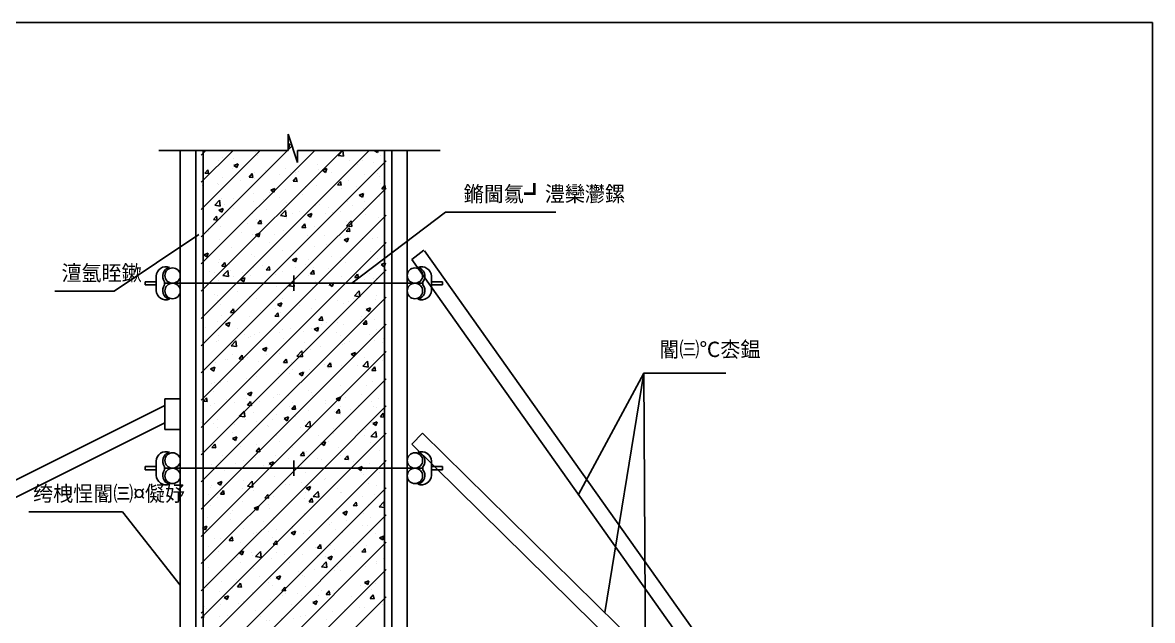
# Model space of a CAD drawing. Header units: metres. Extents: x 0 to 440, y 0 to 311.
# Drawn here: x 147 to 440.1, y 156.1 to 311.2 of the extents above; entities that cross this region are included whole.
import ezdxf

# ---------------------------------------------------------------- set-up
doc = ezdxf.new("R2010")
doc.units = ezdxf.units.M
doc.layers.add(' ', color=7, linetype='Continuous')

msp = doc.modelspace()

# ---------------------------------------------------------------- linework, layer by layer
at = {"layer": ' '}
for p, q in [((215.9, 282.05), (215.97, 282.04)), ((215.97, 282.04), (215.95, 282.12)), ((215.9, 279.57), (216.36, 279.75)), ((215.9, 278.2), (216.91, 279.21)), ((215.9, 278.87), (216.04, 278.78)), ((216.04, 278.78), (216.36, 279.75)), ((216.58, 278.92), (216.58, 278.92)), ((193.34, 276.84), (194.52, 278.03)), ((193.34, 269.77), (201.59, 278.03)), ((193.34, 262.7), (208.66, 278.03)), ((193.34, 255.63), (215.73, 278.03)), ((193.34, 248.56), (222.81, 278.03)), ((195.4, 243.56), (229.88, 278.03)), ((198.98, 276.33), (198.98, 276.33)), ((201.78, 275.87), (201.78, 275.87)), ((202.47, 243.56), (236.95, 278.03)), ((207.29, 277.53), (207.29, 277.53)), ((207.84, 276.67), (207.84, 276.67)), ((228.87, 276.74), (230.1, 278.03)), ((228.87, 276.74), (230.29, 276.52)), ((230.29, 276.52), (230.11, 278.03)), ((238.24, 278.03), (239.03, 277.5)), ((239.03, 277.5), (239.21, 278.03)), ((239.92, 276.68), (239.92, 276.68)), ((194.28, 272.1), (195.05, 273.02)), ((195.24, 272.02), (195.05, 273.02)), ((197.77, 275.35), (197.77, 275.35)), ((201.49, 273.29), (201.49, 273.29)), ((201.8, 274.16), (202.92, 274.59)), ((201.8, 274.16), (202.59, 273.62)), ((202.59, 273.62), (202.92, 274.59)), ((209.55, 243.56), (241.34, 275.35)), ((210.03, 272.93), (210.03, 272.93)), ((215.31, 273.33), (215.31, 273.33)), ((223.39, 274.35), (223.39, 274.35)), ((223.8, 273.02), (223.8, 273.02)), ((224.79, 272.88), (225.91, 273.31)), ((224.79, 272.88), (225.59, 272.34)), ((225.59, 272.34), (225.91, 273.31)), ((225.81, 273.91), (225.81, 273.91)), ((231.7, 275.55), (231.7, 275.55)), ((233.9, 274.35), (233.9, 274.35)), ((235.14, 275.51), (235.14, 275.51)), ((237.91, 274.87), (237.91, 274.87)), ((194.28, 272.1), (195.24, 272.02)), ((198.79, 271), (198.79, 271)), ((203.63, 270.36), (203.63, 270.36)), ((205.76, 271.1), (206.53, 272.02)), ((205.76, 271.1), (206.71, 271.01)), ((206.71, 271.01), (206.53, 272.02)), ((207.1, 272.2), (207.1, 272.2)), ((207.15, 270.71), (207.15, 270.71)), ((213.73, 271.69), (213.73, 271.69)), ((216.48, 272.31), (216.48, 272.31)), ((217.23, 270.09), (218, 271.01)), ((217.23, 270.09), (218.19, 270.01)), ((217.74, 272.22), (217.74, 272.22)), ((218.19, 270.01), (218, 271.01)), ((218.57, 272.57), (218.57, 272.57)), ((227.11, 272.21), (227.11, 272.21)), ((228.71, 269.09), (229.48, 270.01)), ((229.67, 269.01), (229.48, 270.01)), ((229.64, 270.4), (229.64, 270.4)), ((231.51, 270.22), (231.51, 270.22)), ((235.65, 271.85), (235.65, 271.85)), ((238.97, 272), (238.97, 272)), ((239.72, 271.35), (239.72, 271.35)), ((193.56, 269.04), (193.56, 269.04)), ((197.57, 269.56), (197.57, 269.56)), ((197.81, 269.11), (197.81, 269.11)), ((206.9, 266.87), (206.9, 266.87)), ((210.98, 267.19), (210.98, 267.19)), ((211.35, 267.72), (212.47, 268.15)), ((211.35, 267.72), (212.14, 267.18)), ((212.14, 267.18), (212.47, 268.15)), ((215.12, 268), (215.12, 268)), ((216.62, 243.56), (241.34, 268.28)), ((220.31, 268.8), (220.31, 268.8)), ((223.2, 269.03), (223.2, 269.03)), ((228.71, 269.09), (229.66, 269.01)), ((229.69, 268.04), (229.69, 268.04)), ((233.7, 268.56), (233.7, 268.56)), ((234.34, 266.43), (235.46, 266.86)), ((235.14, 265.9), (235.46, 266.86)), ((239.76, 269.36), (239.76, 269.36)), ((240.18, 268.09), (240.96, 269)), ((240.18, 268.09), (241.14, 268)), ((241.14, 268), (240.96, 269)), ((196.83, 263.8), (198.08, 265.1)), ((198.26, 263.58), (198.08, 265.1)), ((198.37, 265.12), (198.37, 265.12)), ((198.59, 265.67), (198.59, 265.67)), ((199.42, 264.05), (199.42, 264.05)), ((201.65, 265.59), (201.65, 265.59)), ((206.91, 264.76), (206.91, 264.76)), ((209.52, 265.38), (209.52, 265.38)), ((213.53, 265.91), (213.53, 265.91)), ((215.45, 264.4), (215.45, 264.4)), ((219.59, 266.7), (219.59, 266.7)), ((223.99, 264.04), (223.99, 264.04)), ((231.32, 264.9), (231.32, 264.9)), ((234.34, 266.43), (235.14, 265.9)), ((235.75, 264.8), (235.75, 264.8)), ((239.53, 266.03), (239.53, 266.03)), ((193.36, 263.25), (193.36, 263.25)), ((196.5, 260.07), (197.27, 260.99)), ((196.83, 263.8), (198.26, 263.58)), ((197.46, 259.98), (197.27, 260.99)), ((197.9, 262.55), (199.02, 262.98)), ((197.9, 262.55), (198.7, 262.02)), ((198.7, 262.02), (199.02, 262.98)), ((201.74, 262.97), (201.74, 262.97)), ((206.71, 261.55), (206.71, 261.55)), ((210.28, 262.61), (210.28, 262.61)), ((213.91, 261.15), (215.16, 262.45)), ((213.91, 261.15), (215.33, 260.93)), ((214.92, 262.67), (214.92, 262.67)), ((215.33, 260.93), (215.16, 262.45)), ((217.09, 261.59), (217.09, 261.59)), ((218.83, 262.25), (218.83, 262.25)), ((220.9, 261.27), (222.02, 261.7)), ((220.9, 261.27), (221.69, 260.74)), ((221.69, 260.74), (222.02, 261.7)), ((223, 263.7), (223, 263.7)), ((223.69, 243.56), (241.34, 261.2)), ((225.48, 261.72), (225.48, 261.72)), ((226.42, 263.2), (226.42, 263.2)), ((227.37, 261.89), (227.37, 261.89)), ((229.49, 262.25), (229.49, 262.25)), ((232.53, 263.68), (232.53, 263.68)), ((235.55, 263.05), (235.55, 263.05)), ((235.91, 261.53), (235.91, 261.53)), ((241.08, 263.31), (241.08, 263.31)), ((196.5, 260.07), (197.46, 259.98)), ((198.4, 260.35), (198.4, 260.35)), ((198.43, 258.39), (198.43, 258.39)), ((205.31, 259.07), (205.31, 259.07)), ((207.76, 259.99), (207.76, 259.99)), ((207.98, 259.06), (208.75, 259.98)), ((207.98, 259.06), (208.93, 258.98)), ((208.93, 258.98), (208.75, 259.98)), ((209.32, 259.6), (209.32, 259.6)), ((215.38, 260.39), (215.38, 260.39)), ((219.45, 258.06), (220.22, 258.98)), ((219.45, 258.06), (220.41, 257.97)), ((220.41, 257.97), (220.22, 258.98)), ((222.81, 258.37), (222.81, 258.37)), ((230.99, 258.5), (232.23, 259.8)), ((230.99, 258.5), (232.41, 258.28)), ((231.12, 259.57), (231.12, 259.57)), ((232.41, 258.28), (232.23, 259.8)), ((239.34, 260.7), (239.34, 260.7)), ((195.19, 256.99), (195.19, 256.99)), ((195.21, 257.74), (195.21, 257.74)), ((203.73, 256.63), (203.73, 256.63)), ((206.51, 256.22), (206.51, 256.22)), ((207.45, 256.11), (208.57, 256.54)), ((207.45, 256.11), (208.25, 255.58)), ((208.25, 255.58), (208.57, 256.54)), ((212.27, 256.26), (212.27, 256.26)), ((214.73, 257.35), (214.73, 257.35)), ((220.81, 255.9), (220.81, 255.9)), ((221.27, 255.41), (221.27, 255.41)), ((225.28, 255.94), (225.28, 255.94)), ((229.35, 255.54), (229.35, 255.54)), ((230.45, 254.83), (231.57, 255.26)), ((230.93, 257.05), (231.7, 257.97)), ((230.93, 257.05), (231.89, 256.97)), ((231.24, 254.29), (231.57, 255.26)), ((231.34, 256.74), (231.34, 256.74)), ((231.89, 256.97), (231.7, 257.97)), ((235.09, 255.25), (235.09, 255.25)), ((237.89, 255.18), (237.89, 255.18)), ((239.14, 255.37), (239.14, 255.37)), ((198.2, 255.02), (198.2, 255.02)), ((201.1, 252.76), (201.1, 252.76)), ((205.11, 253.29), (205.11, 253.29)), ((211.17, 254.08), (211.17, 254.08)), ((222.62, 253.05), (222.62, 253.05)), ((225.76, 253.65), (225.76, 253.65)), ((230.45, 254.83), (231.24, 254.29)), ((230.76, 243.56), (241.34, 254.13)), ((230.93, 254.25), (230.93, 254.25)), ((241.24, 252.29), (241.24, 252.29)), ((194.01, 250.95), (195.13, 251.38)), ((194.01, 250.95), (194.81, 250.42)), ((194.81, 250.42), (195.13, 251.38)), ((198.01, 249.7), (198.01, 249.7)), ((206.32, 250.9), (206.32, 250.9)), ((207.1, 250.45), (207.1, 250.45)), ((214.53, 252.02), (214.53, 252.02)), ((216.43, 252.05), (216.43, 252.05)), ((217, 249.67), (218.12, 250.1)), ((217, 249.67), (217.8, 249.13)), ((217.8, 249.13), (218.12, 250.1)), ((221.07, 249.63), (221.07, 249.63)), ((227.13, 250.43), (227.13, 250.43)), ((229.59, 250.14), (229.59, 250.14)), ((237.24, 251.76), (237.24, 251.76)), ((238.93, 251.74), (238.93, 251.74)), ((238.95, 250.05), (238.95, 250.05)), ((195.44, 246.66), (195.44, 246.66)), ((196.9, 246.45), (196.9, 246.45)), ((197.77, 248.84), (197.77, 248.84)), ((198.72, 248.03), (199.49, 248.95)), ((198.72, 248.03), (199.68, 247.95)), ((198.96, 245.57), (200.2, 246.87)), ((199.68, 247.95), (199.49, 248.95)), ((200.38, 245.35), (200.2, 246.87)), ((200.61, 248.45), (200.61, 248.45)), ((200.9, 246.98), (200.9, 246.98)), ((203.99, 246.3), (203.99, 246.3)), ((206.96, 247.77), (206.96, 247.77)), ((209.15, 248.09), (209.15, 248.09)), ((210.2, 247.03), (210.97, 247.95)), ((210.2, 247.03), (211.15, 246.94)), ((210.93, 246.93), (210.93, 246.93)), ((211.15, 246.94), (210.97, 247.95)), ((214.34, 246.7), (214.34, 246.7)), ((217.07, 249.1), (217.07, 249.1)), ((217.69, 247.73), (217.69, 247.73)), ((220.26, 248.54), (220.26, 248.54)), ((221.67, 246.02), (222.44, 246.94)), ((222.42, 247.72), (222.42, 247.72)), ((222.63, 245.94), (222.44, 246.94)), ((226.24, 247.37), (226.24, 247.37)), ((230.73, 248.92), (230.73, 248.92)), ((234.78, 247.01), (234.78, 247.01)), ((237.83, 243.56), (241.34, 247.06)), ((240, 248.39), (241.12, 248.82)), ((240, 248.39), (240.79, 247.85)), ((240.79, 247.85), (241.12, 248.82)), ((193.34, 241.49), (195.4, 243.56)), ((193.34, 234.42), (202.47, 243.56)), ((193.34, 227.35), (209.55, 243.56)), ((193.34, 220.28), (216.62, 243.56)), ((193.34, 213.2), (223.69, 243.56)), ((193.34, 206.13), (230.76, 243.56)), ((193.34, 199.06), (237.83, 243.56)), ((197.81, 244.37), (197.81, 244.37)), ((198.96, 245.57), (200.38, 245.35)), ((201.6, 245.33), (201.6, 245.33)), ((203.56, 244.51), (204.68, 244.94)), ((203.56, 244.51), (204.36, 243.97)), ((204.36, 243.97), (204.68, 244.94)), ((206.12, 245.57), (206.12, 245.57)), ((212.53, 245.94), (212.53, 245.94)), ((216.03, 242.92), (216.64, 243.56)), ((216.64, 243.56), (217.28, 244.22)), ((217.36, 243.56), (217.28, 244.22)), ((217.46, 242.7), (217.36, 243.56)), ((221.07, 245.58), (221.07, 245.58)), ((221.67, 246.02), (222.63, 245.94)), ((222.92, 244.12), (222.92, 244.12)), ((226.55, 243.23), (227.41, 243.56)), ((227.35, 242.69), (227.64, 243.56)), ((227.41, 243.56), (227.68, 243.66)), ((227.64, 243.56), (227.68, 243.66)), ((229.61, 245.22), (229.61, 245.22)), ((230.54, 243.59), (230.54, 243.59)), ((233.03, 245.45), (233.03, 245.45)), ((233.15, 245.02), (233.92, 245.94)), ((233.15, 245.02), (234.11, 244.94)), ((234.11, 244.94), (233.92, 245.94)), ((235.7, 244.54), (235.7, 244.54)), ((237.03, 245.98), (237.03, 245.98)), ((238.15, 244.86), (238.15, 244.86)), ((238.75, 244.72), (238.75, 244.72)), ((196.69, 240.66), (196.69, 240.66)), ((202.75, 241.46), (202.75, 241.46)), ((212.86, 242.79), (212.86, 242.79)), ((214.14, 241.37), (214.14, 241.37)), ((216.03, 242.92), (217.46, 242.7)), ((216.86, 243.32), (216.86, 243.32)), ((217.04, 241.33), (217.04, 241.33)), ((222.23, 242.39), (222.23, 242.39)), ((226.37, 242.94), (226.37, 242.94)), ((226.55, 243.23), (227.35, 242.69)), ((233.11, 240.27), (234.35, 241.57)), ((234.53, 240.05), (234.35, 241.57)), ((238.88, 240.46), (238.88, 240.46)), ((196.9, 195.56), (241.34, 239.99)), ((197.43, 240.32), (197.43, 240.32)), ((197.62, 239.04), (197.62, 239.04)), ((198.38, 238.13), (198.38, 238.13)), ((205.93, 240.24), (205.93, 240.24)), ((205.97, 239.96), (205.97, 239.96)), ((207.71, 239.73), (207.71, 239.73)), ((213.11, 238.07), (214.23, 238.5)), ((213.11, 238.07), (213.91, 237.53)), ((213.91, 237.53), (214.23, 238.5)), ((214.51, 239.59), (214.51, 239.59)), ((218.71, 237.81), (218.71, 237.81)), ((223.05, 239.23), (223.05, 239.23)), ((228.82, 239.14), (228.82, 239.14)), ((230.34, 238.27), (230.34, 238.27)), ((231.59, 238.87), (231.59, 238.87)), ((232.82, 239.67), (232.82, 239.67)), ((233.11, 240.27), (234.53, 240.05)), ((238.56, 239.39), (238.56, 239.39)), ((240.13, 238.51), (240.13, 238.51)), ((198.54, 235.15), (198.54, 235.15)), ((200.94, 236), (201.71, 236.92)), ((200.94, 236), (201.9, 235.91)), ((201.9, 235.91), (201.71, 236.92)), ((205.74, 234.92), (205.74, 234.92)), ((208.65, 236.48), (208.65, 236.48)), ((212.42, 234.99), (213.19, 235.91)), ((212.42, 234.99), (213.37, 234.91)), ((212.65, 237.01), (212.65, 237.01)), ((213.37, 234.91), (213.19, 235.91)), ((213.95, 236.04), (213.95, 236.04)), ((222.03, 237.07), (222.03, 237.07)), ((223.89, 233.99), (224.66, 234.91)), ((224.85, 233.9), (224.66, 234.91)), ((235.04, 234.99), (235.04, 234.99)), ((236.11, 236.79), (237.23, 237.22)), ((236.11, 236.79), (236.9, 236.25)), ((236.9, 236.25), (237.23, 237.22)), ((194.31, 232.14), (194.31, 232.14)), ((197.43, 233.72), (197.43, 233.72)), ((199.67, 232.91), (200.79, 233.34)), ((199.67, 232.91), (200.46, 232.37)), ((200.46, 232.37), (200.79, 233.34)), ((202.85, 231.78), (202.85, 231.78)), ((203.97, 195.56), (241.34, 232.92)), ((216.38, 231.79), (216.38, 231.79)), ((221.84, 231.74), (221.84, 231.74)), ((222.66, 231.63), (223.78, 232.06)), ((222.66, 231.63), (223.46, 231.09)), ((223.46, 231.09), (223.78, 232.06)), ((223.89, 233.99), (224.85, 233.9)), ((224.61, 232.83), (224.61, 232.83)), ((225.71, 233.39), (225.71, 233.39)), ((228.61, 233.35), (228.61, 233.35)), ((230.15, 232.94), (230.15, 232.94)), ((234.67, 234.15), (234.67, 234.15)), ((235.37, 232.98), (236.14, 233.9)), ((235.37, 232.98), (236.33, 232.9)), ((236.33, 232.9), (236.14, 233.9)), ((238.36, 234.07), (238.36, 234.07)), ((194.33, 228.84), (194.33, 228.84)), ((197.69, 229.99), (197.69, 229.99)), ((204.44, 230.17), (204.44, 230.17)), ((205.54, 229.59), (205.54, 229.59)), ((206.23, 229.63), (206.23, 229.63)), ((207.05, 230.19), (207.05, 230.19)), ((208.44, 230.7), (208.44, 230.7)), ((211.4, 231.42), (211.4, 231.42)), ((213.76, 230.72), (213.76, 230.72)), ((214.5, 231.5), (214.5, 231.5)), ((214.77, 229.27), (214.77, 229.27)), ((219.94, 231.06), (219.94, 231.06)), ((223.31, 228.91), (223.31, 228.91)), ((228.48, 230.7), (228.48, 230.7)), ((229.55, 229.88), (229.55, 229.88)), ((237.02, 230.34), (237.02, 230.34)), ((238.17, 228.74), (238.17, 228.74)), ((238.88, 231.48), (238.88, 231.48)), ((240.57, 229.17), (240.57, 229.17)), ((197.23, 228.39), (197.23, 228.39)), ((197.72, 228.58), (197.72, 228.58)), ((201.08, 227.33), (202.32, 228.63)), ((201.08, 227.33), (202.5, 227.11)), ((202.5, 227.11), (202.32, 228.63)), ((209.22, 226.47), (210.34, 226.9)), ((209.22, 226.47), (210.01, 225.93)), ((210.01, 225.93), (210.34, 226.9)), ((210.88, 226.67), (210.88, 226.67)), ((211.04, 195.56), (241.34, 225.85)), ((218.15, 224.68), (219.4, 225.98)), ((219.58, 224.46), (219.4, 225.98)), ((220.22, 228.27), (220.22, 228.27)), ((220.4, 226.52), (220.4, 226.52)), ((221.64, 226.41), (221.64, 226.41)), ((224.4, 227.04), (224.4, 227.04)), ((229.95, 227.61), (229.95, 227.61)), ((230.46, 227.84), (230.46, 227.84)), ((231.85, 228.55), (231.85, 228.55)), ((240.39, 228.19), (240.39, 228.19)), ((197.04, 223.06), (197.04, 223.06)), ((199.67, 223.65), (199.67, 223.65)), ((200.23, 223.86), (200.23, 223.86)), ((201.55, 225.07), (201.55, 225.07)), ((203.16, 223.96), (203.93, 224.88)), ((203.16, 223.96), (204.12, 223.88)), ((204.12, 223.88), (203.93, 224.88)), ((204.23, 224.39), (204.23, 224.39)), ((205.35, 224.26), (205.35, 224.26)), ((208.21, 223.29), (208.21, 223.29)), ((210.29, 225.19), (210.29, 225.19)), ((213.56, 225.39), (213.56, 225.39)), ((214.64, 222.96), (215.41, 223.88)), ((214.64, 222.96), (215.59, 222.87)), ((215.59, 222.87), (215.41, 223.88)), ((216.75, 222.92), (216.75, 222.92)), ((218.15, 224.68), (219.58, 224.46)), ((226.11, 221.95), (226.88, 222.87)), ((227.07, 221.87), (226.88, 222.87)), ((232.21, 225.18), (233.33, 225.61)), ((232.21, 225.18), (233.01, 224.65)), ((233.01, 224.65), (233.33, 225.61)), ((235.23, 222.04), (236.48, 223.34)), ((235.66, 224.28), (235.66, 224.28)), ((236.36, 222.86), (236.36, 222.86)), ((236.65, 221.82), (236.48, 223.34)), ((237.97, 223.41), (237.97, 223.41)), ((240.37, 223.39), (240.37, 223.39)), ((195.77, 221.31), (196.9, 221.74)), ((195.77, 221.31), (196.57, 220.77)), ((196.57, 220.77), (196.9, 221.74)), ((213.37, 220.06), (213.37, 220.06)), ((216.19, 220.21), (216.19, 220.21)), ((217, 221.07), (217, 221.07)), ((218.77, 220.02), (219.89, 220.45)), ((218.77, 220.02), (219.56, 219.49)), ((219.56, 219.49), (219.89, 220.45)), ((220.2, 220.73), (220.2, 220.73)), ((221.45, 221.09), (221.45, 221.09)), ((225.29, 222.56), (225.29, 222.56)), ((226.11, 221.95), (227.07, 221.87)), ((226.26, 221.53), (226.26, 221.53)), ((226.33, 222.68), (226.33, 222.68)), ((229.76, 222.29), (229.76, 222.29)), ((233.84, 222.2), (233.84, 222.2)), ((235.23, 222.04), (236.65, 221.82)), ((237.59, 220.95), (238.36, 221.87)), ((237.59, 220.95), (238.55, 220.87)), ((238.55, 220.87), (238.36, 221.87)), ((196.02, 217.55), (196.02, 217.55)), ((196.84, 217.74), (196.84, 217.74)), ((198.33, 217.87), (198.33, 217.87)), ((200.03, 218.08), (200.03, 218.08)), ((205.15, 218.94), (205.15, 218.94)), ((206.09, 218.88), (206.09, 218.88)), ((207.66, 219.47), (207.66, 219.47)), ((218.11, 195.56), (241.34, 218.78)), ((229.56, 216.96), (229.56, 216.96)), ((236.16, 217.08), (236.16, 217.08)), ((237.78, 218.09), (237.78, 218.09)), ((196.56, 215.47), (196.56, 215.47)), ((205.1, 215.11), (205.1, 215.11)), ((205.33, 214.86), (206.45, 215.29)), ((205.33, 214.86), (206.12, 214.33)), ((206.12, 214.33), (206.45, 215.29)), ((213.17, 214.74), (213.17, 214.74)), ((213.64, 214.75), (213.64, 214.75)), ((215.99, 214.42), (215.99, 214.42)), ((221.25, 215.76), (221.25, 215.76)), ((222.05, 215.22), (222.05, 215.22)), ((222.18, 214.39), (222.18, 214.39)), ((230.72, 214.03), (230.72, 214.03)), ((232.15, 216.55), (232.15, 216.55)), ((235, 214.73), (235, 214.73)), ((193.9, 212.93), (194.68, 213.85)), ((193.9, 212.93), (194.86, 212.85)), ((194.86, 212.85), (194.68, 213.85)), ((195.82, 211.77), (195.82, 211.77)), ((196.65, 212.41), (196.65, 212.41)), ((199.93, 213.32), (199.93, 213.32)), ((201.88, 212.57), (201.88, 212.57)), ((204.96, 213.61), (204.96, 213.61)), ((205.38, 211.93), (206.15, 212.85)), ((205.38, 211.93), (206.34, 211.84)), ((206.34, 211.84), (206.15, 212.85)), ((208.47, 212.96), (208.47, 212.96)), ((211.98, 213.9), (211.98, 213.9)), ((216.33, 211.53), (216.33, 211.53)), ((216.86, 210.92), (217.63, 211.84)), ((217.01, 212.6), (217.01, 212.6)), ((217.81, 210.84), (217.63, 211.84)), ((225.19, 195.56), (241.34, 211.71)), ((225.55, 212.24), (225.55, 212.24)), ((225.67, 213.13), (225.67, 213.13)), ((228.32, 213.58), (229.44, 214.01)), ((228.32, 213.58), (229.12, 213.05)), ((229.12, 213.05), (229.44, 214.01)), ((229.37, 211.64), (229.37, 211.64)), ((234.09, 211.88), (234.09, 211.88)), ((237.58, 212.76), (237.58, 212.76)), ((238.01, 211.57), (238.01, 211.57)), ((238.83, 211.22), (238.83, 211.22)), ((239.26, 213.67), (239.26, 213.67)), ((197.67, 208.32), (197.67, 208.32)), ((203.2, 209.1), (204.44, 210.4)), ((203.2, 209.1), (204.62, 208.88)), ((204.62, 208.88), (204.45, 210.4)), ((204.76, 208.28), (204.76, 208.28)), ((207, 209.93), (207, 209.93)), ((212.98, 209.41), (212.98, 209.41)), ((214.88, 208.42), (216, 208.85)), ((214.88, 208.42), (215.67, 207.89)), ((215.67, 207.89), (216, 208.85)), ((216.86, 210.92), (217.81, 210.84)), ((217.84, 208.91), (217.84, 208.91)), ((221.06, 210.44), (221.06, 210.44)), ((227.94, 210.24), (227.94, 210.24)), ((228.33, 209.92), (229.1, 210.84)), ((228.33, 209.92), (229.29, 209.83)), ((229.29, 209.83), (229.1, 210.84)), ((229.5, 209.62), (229.5, 209.62)), ((231.95, 210.77), (231.95, 210.77)), ((239.81, 208.91), (240.58, 209.83)), ((239.81, 208.91), (240.77, 208.83)), ((240.77, 208.83), (240.58, 209.83)), ((193.37, 207.34), (193.37, 207.34)), ((196.45, 207.09), (196.45, 207.09)), ((197.67, 206.25), (197.67, 206.25)), ((201.91, 206.98), (201.91, 206.98)), ((207.77, 207.58), (207.77, 207.58)), ((210.45, 206.62), (210.45, 206.62)), ((210.84, 206.41), (210.84, 206.41)), ((211.78, 208.11), (211.78, 208.11)), ((219, 206.25), (219, 206.25)), ((220.17, 208.01), (220.17, 208.01)), ((220.27, 206.45), (221.52, 207.75)), ((220.27, 206.45), (221.7, 206.23)), ((221.7, 206.23), (221.52, 207.75)), ((227.54, 205.89), (227.54, 205.89)), ((229.17, 206.31), (229.17, 206.31)), ((233.8, 205.25), (233.8, 205.25)), ((236.08, 205.53), (236.08, 205.53)), ((237.39, 207.44), (237.39, 207.44)), ((237.87, 207.14), (238.99, 207.57)), ((237.87, 207.14), (238.67, 206.6)), ((238.67, 206.6), (238.99, 207.57)), ((201.43, 203.26), (202.55, 203.69)), ((201.43, 203.26), (202.23, 202.72)), ((201.51, 204.81), (201.51, 204.81)), ((202.23, 202.72), (202.55, 203.69)), ((204.57, 202.96), (204.57, 202.96)), ((212.78, 204.09), (212.78, 204.09)), ((213.63, 202.6), (213.63, 202.6)), ((220.86, 205.11), (220.86, 205.11)), ((223.73, 203.93), (223.73, 203.93)), ((224.43, 201.98), (225.55, 202.41)), ((225.22, 201.44), (225.55, 202.41)), ((226.28, 202.41), (226.28, 202.41)), ((227.74, 204.46), (227.74, 204.46)), ((232.26, 195.56), (241.34, 204.64)), ((235.61, 204.02), (235.61, 204.02)), ((237.35, 203.8), (238.6, 205.1)), ((237.35, 203.8), (238.77, 203.58)), ((238.77, 203.58), (238.6, 205.1)), ((193.46, 199.94), (193.46, 199.94)), ((196.12, 200.89), (196.9, 201.81)), ((196.12, 200.89), (197.08, 200.81)), ((196.26, 201.76), (196.26, 201.76)), ((197.08, 200.81), (196.9, 201.81)), ((203.56, 201.27), (203.56, 201.27)), ((207.57, 201.8), (207.57, 201.8)), ((207.6, 199.89), (208.37, 200.81)), ((207.6, 199.89), (208.56, 199.81)), ((208.56, 199.81), (208.37, 200.81)), ((216.95, 200.81), (216.95, 200.81)), ((219.08, 198.89), (219.85, 199.81)), ((220.03, 198.8), (219.85, 199.81)), ((220.67, 199.78), (220.67, 199.78)), ((224.43, 201.98), (225.22, 201.44)), ((228.98, 200.98), (228.98, 200.98)), ((237.2, 202.11), (237.2, 202.11)), ((239.69, 200.27), (239.69, 200.27)), ((193.63, 197.01), (193.63, 197.01)), ((196.06, 196.43), (196.06, 196.43)), ((198.29, 197.61), (198.29, 197.61)), ((198.8, 198.8), (198.8, 198.8)), ((202.17, 196.65), (202.17, 196.65)), ((204.37, 197.63), (204.37, 197.63)), ((207.34, 198.44), (207.34, 198.44)), ((207.62, 199.21), (207.62, 199.21)), ((210.98, 196.82), (212.1, 197.25)), ((210.98, 196.82), (211.78, 196.28)), ((211.78, 196.28), (212.1, 197.25)), ((212.59, 198.76), (212.59, 198.76)), ((215.88, 198.08), (215.88, 198.08)), ((219.08, 198.89), (220.03, 198.8)), ((219.52, 197.62), (219.52, 197.62)), ((223.53, 198.15), (223.53, 198.15)), ((224.42, 197.72), (224.42, 197.72)), ((229.59, 198.94), (229.59, 198.94)), ((230.55, 197.88), (231.32, 198.8)), ((230.55, 197.88), (231.51, 197.8)), ((231.51, 197.8), (231.32, 198.8)), ((232.96, 197.36), (232.96, 197.36)), ((237, 196.78), (237, 196.78)), ((239.33, 195.56), (241.34, 197.56)), ((193.34, 191.99), (196.9, 195.56)), ((193.34, 184.92), (203.97, 195.56)), ((193.34, 177.85), (211.04, 195.56)), ((193.34, 170.78), (218.11, 195.56)), ((193.34, 163.71), (225.19, 195.56)), ((193.34, 156.64), (232.26, 195.56)), ((193.34, 149.56), (239.33, 195.56)), ((199.35, 194.96), (199.35, 194.96)), ((203.36, 195.49), (203.36, 195.49)), ((209.42, 196.29), (209.42, 196.29)), ((210.71, 196.29), (210.71, 196.29)), ((219.25, 195.93), (219.25, 195.93)), ((220.48, 194.46), (220.48, 194.46)), ((227.79, 195.57), (227.79, 195.57)), ((228.79, 195.66), (228.79, 195.66)), ((233.98, 195.54), (234.02, 195.56)), ((233.98, 195.54), (234.77, 195)), ((234.02, 195.56), (235.1, 195.97)), ((234.77, 195), (234.96, 195.56)), ((234.95, 194.47), (234.95, 194.47)), ((234.96, 195.56), (235.1, 195.97)), ((235.48, 193.96), (235.48, 193.96)), ((236.34, 195.21), (236.34, 195.21)), ((239.49, 194.49), (239.49, 194.49)), ((195.61, 190.67), (195.61, 190.67)), ((195.87, 191.11), (195.87, 191.11)), ((197.54, 191.66), (198.66, 192.09)), ((197.54, 191.66), (198.34, 191.12)), ((198.34, 191.12), (198.66, 192.09)), ((204.18, 192.31), (204.18, 192.31)), ((205.32, 190.86), (206.57, 192.16)), ((205.32, 190.86), (206.74, 190.64)), ((206.74, 190.64), (206.57, 192.16)), ((212.39, 193.43), (212.39, 193.43)), ((215.31, 191.31), (215.31, 191.31)), ((216.29, 191.27), (216.29, 191.27)), ((219.32, 191.84), (219.32, 191.84)), ((220.53, 190.38), (221.65, 190.81)), ((221.33, 189.84), (221.65, 190.81)), ((225.38, 192.63), (225.38, 192.63)), ((225.62, 192.87), (225.62, 192.87)), ((236.81, 191.46), (236.81, 191.46)), ((238.78, 190.96), (238.78, 190.96)), ((195.14, 188.65), (195.14, 188.65)), ((197.63, 188.06), (197.63, 188.06)), ((198.34, 188.86), (199.12, 189.78)), ((198.34, 188.86), (199.3, 188.78)), ((198.4, 147.56), (241.34, 190.49)), ((199.3, 188.78), (199.12, 189.78)), ((199.15, 189.18), (199.15, 189.18)), ((204.16, 190.31), (204.16, 190.31)), ((205.21, 189.98), (205.21, 189.98)), ((206.96, 189.66), (206.96, 189.66)), ((209.82, 187.86), (210.59, 188.77)), ((209.82, 187.86), (210.78, 187.77)), ((210.78, 187.77), (210.59, 188.77)), ((212.2, 188.11), (212.2, 188.11)), ((212.7, 189.95), (212.7, 189.95)), ((220.12, 187.75), (220.12, 187.75)), ((220.28, 189.13), (220.28, 189.13)), ((220.53, 190.38), (221.33, 189.84)), ((221.24, 189.59), (221.24, 189.59)), ((221.3, 186.85), (222.07, 187.77)), ((222.25, 186.77), (222.07, 187.77)), ((222.4, 188.22), (223.64, 189.52)), ((222.4, 188.22), (223.82, 188)), ((223.82, 188), (223.64, 189.52)), ((228.59, 190.33), (228.59, 190.33)), ((229.45, 189.35), (229.45, 189.35)), ((229.78, 189.22), (229.78, 189.22)), ((231.28, 187.65), (231.28, 187.65)), ((235.28, 188.18), (235.28, 188.18)), ((238.32, 188.86), (238.32, 188.86)), ((195.67, 185.78), (195.67, 185.78)), ((203.98, 186.98), (203.98, 186.98)), ((207.09, 185.22), (208.21, 185.65)), ((207.09, 185.22), (207.89, 184.68)), ((207.89, 184.68), (208.21, 185.65)), ((210.79, 186.15), (210.79, 186.15)), ((211.11, 185), (211.11, 185)), ((215.11, 185.53), (215.11, 185.53)), ((221.17, 186.32), (221.17, 186.32)), ((221.3, 186.85), (222.25, 186.77)), ((228.4, 185), (228.4, 185)), ((232.77, 185.85), (233.54, 186.77)), ((232.77, 185.85), (233.73, 185.76)), ((233.73, 185.76), (233.54, 186.77)), ((236.61, 186.13), (236.61, 186.13)), ((239.47, 185.57), (240.72, 186.87)), ((239.47, 185.57), (240.89, 185.35)), ((240.89, 185.35), (240.72, 186.87)), ((194.94, 182.87), (194.94, 182.87)), ((201, 183.67), (201, 183.67)), ((201.04, 182.13), (201.04, 182.13)), ((201.46, 184.55), (201.46, 184.55)), ((205.47, 147.56), (241.34, 183.42)), ((209.58, 181.77), (209.58, 181.77)), ((212, 182.78), (212, 182.78)), ((220.09, 183.8), (220.09, 183.8)), ((226.23, 182.15), (226.23, 182.15)), ((230.08, 183.94), (231.2, 184.37)), ((230.08, 183.94), (230.88, 183.4)), ((230.88, 183.4), (231.2, 184.37)), ((231.07, 181.87), (231.07, 181.87)), ((235.56, 183.76), (235.56, 183.76)), ((237.13, 182.67), (237.13, 182.67)), ((193.65, 180.06), (194.77, 180.49)), ((193.65, 180.06), (194.44, 179.52)), ((194.44, 179.52), (194.77, 180.49)), ((195.48, 180.45), (195.48, 180.45)), ((195.87, 180.34), (195.87, 180.34)), ((203.79, 181.65), (203.79, 181.65)), ((204.41, 179.98), (204.41, 179.98)), ((207.57, 178.95), (207.57, 178.95)), ((210.9, 179.21), (210.9, 179.21)), ((212.95, 179.62), (212.95, 179.62)), ((216.64, 178.78), (217.76, 179.21)), ((216.9, 180.55), (216.9, 180.55)), ((216.96, 180.01), (216.96, 180.01)), ((217.44, 178.24), (217.76, 179.21)), ((218.12, 181.41), (218.12, 181.41)), ((221.5, 179.26), (221.5, 179.26)), ((226.66, 181.05), (226.66, 181.05)), ((227.07, 181.34), (227.07, 181.34)), ((228.2, 179.68), (228.2, 179.68)), ((230.04, 178.9), (230.04, 178.9)), ((235.2, 180.69), (235.2, 180.69)), ((236.42, 180.8), (236.42, 180.8)), ((196.79, 177.36), (196.79, 177.36)), ((198.24, 177.35), (198.24, 177.35)), ((200.56, 176.82), (201.34, 177.74)), ((200.56, 176.82), (201.52, 176.74)), ((201.52, 176.74), (201.34, 177.74)), ((203.6, 176.33), (203.6, 176.33)), ((206.9, 178.69), (206.9, 178.69)), ((211.81, 177.45), (211.81, 177.45)), ((212.04, 175.82), (212.81, 176.74)), ((212.54, 147.56), (241.34, 176.35)), ((213, 175.74), (212.81, 176.74)), ((216.64, 178.78), (217.44, 178.24)), ((219.89, 178.48), (219.89, 178.48)), ((232.92, 176.36), (232.92, 176.36)), ((238.58, 178.54), (238.58, 178.54)), ((239.63, 177.49), (240.75, 177.92)), ((239.63, 177.49), (240.43, 176.96)), ((240.43, 176.96), (240.75, 177.92)), ((195.29, 175.13), (195.29, 175.13)), ((197.86, 174), (197.86, 174)), ((203.2, 173.61), (204.32, 174.04)), ((203.2, 173.61), (203.99, 173.08)), ((203.99, 173.08), (204.32, 174.04)), ((206.4, 173.64), (206.4, 173.64)), ((207.44, 172.63), (208.69, 173.93)), ((208.86, 172.41), (208.69, 173.93)), ((212.04, 175.82), (213, 175.74)), ((212.75, 173.7), (212.75, 173.7)), ((214.94, 173.28), (214.94, 173.28)), ((219.7, 173.15), (219.7, 173.15)), ((222.86, 175.03), (222.86, 175.03)), ((223.52, 174.82), (224.29, 175.74)), ((223.52, 174.82), (224.47, 174.73)), ((224.47, 174.73), (224.29, 175.74)), ((226.86, 175.56), (226.86, 175.56)), ((228.01, 174.35), (228.01, 174.35)), ((234.9, 174.21), (234.9, 174.21)), ((234.99, 173.81), (235.76, 174.73)), ((234.99, 173.81), (235.95, 173.73)), ((235.95, 173.73), (235.76, 174.73)), ((236.22, 175.48), (236.22, 175.48)), ((202.69, 172.38), (202.69, 172.38)), ((203.4, 171), (203.4, 171)), ((206.69, 172.9), (206.69, 172.9)), ((207.44, 172.63), (208.86, 172.41)), ((211.62, 172.13), (211.62, 172.13)), ((216.24, 171.01), (216.24, 171.01)), ((223.48, 172.92), (223.48, 172.92)), ((224.52, 169.98), (225.76, 171.28)), ((225.57, 172.61), (225.57, 172.61)), ((225.94, 169.76), (225.76, 171.28)), ((226.19, 172.33), (227.31, 172.76)), ((226.19, 172.33), (226.99, 171.8)), ((226.99, 171.8), (227.31, 172.76)), ((228.71, 170.05), (228.71, 170.05)), ((232.02, 172.55), (232.02, 172.55)), ((236.03, 170.15), (236.03, 170.15)), ((238.74, 170.7), (238.74, 170.7)), ((238.82, 171.38), (238.82, 171.38)), ((240.56, 172.19), (240.56, 172.19)), ((195.09, 169.8), (195.09, 169.8)), ((197.58, 167.8), (197.58, 167.8)), ((206.91, 169.4), (206.91, 169.4)), ((208.54, 167.39), (208.54, 167.39)), ((212.75, 167.17), (213.87, 167.6)), ((212.75, 167.17), (213.54, 166.64)), ((213.54, 166.64), (213.87, 167.6)), ((218.65, 168.72), (218.65, 168.72)), ((219.5, 167.83), (219.5, 167.83)), ((219.61, 147.56), (241.34, 169.28)), ((220.07, 167.49), (220.07, 167.49)), ((222.65, 169.25), (222.65, 169.25)), ((224.52, 169.98), (225.94, 169.76)), ((227.81, 169.03), (227.81, 169.03)), ((229.41, 169.09), (229.41, 169.09)), ((194.74, 165.82), (194.74, 165.82)), ((194.9, 164.47), (194.9, 164.47)), ((198.48, 166.07), (198.48, 166.07)), ((201.41, 164.29), (201.41, 164.29)), ((202.48, 166.59), (202.48, 166.59)), ((202.78, 164.79), (203.56, 165.71)), ((202.78, 164.79), (203.74, 164.71)), ((203.21, 165.67), (203.21, 165.67)), ((203.28, 165.46), (203.28, 165.46)), ((203.74, 164.71), (203.56, 165.71)), ((210.74, 165.89), (210.74, 165.89)), ((211.42, 166.8), (211.42, 166.8)), ((211.82, 165.1), (211.82, 165.1)), ((214.26, 163.79), (215.03, 164.7)), ((215.22, 163.7), (215.03, 164.7)), ((220.36, 164.74), (220.36, 164.74)), ((228.91, 164.38), (228.91, 164.38)), ((234.61, 165.07), (234.61, 165.07)), ((235.74, 165.89), (236.86, 166.32)), ((235.74, 165.89), (236.54, 165.35)), ((235.83, 164.83), (235.83, 164.83)), ((236.54, 165.35), (236.86, 166.32)), ((238.61, 165.59), (238.61, 165.59)), ((198.11, 163.67), (198.11, 163.67)), ((199.3, 162.01), (200.42, 162.44)), ((199.3, 162.01), (200.1, 161.48)), ((200.1, 161.48), (200.42, 162.44)), ((206.66, 163.31), (206.66, 163.31)), ((211.23, 161.47), (211.23, 161.47)), ((214.26, 163.79), (215.22, 163.7)), ((214.44, 162.41), (214.44, 162.41)), ((215.2, 162.95), (215.2, 162.95)), ((218.44, 162.94), (218.44, 162.94)), ((219.31, 162.5), (219.31, 162.5)), ((223.74, 162.59), (223.74, 162.59)), ((224.5, 163.74), (224.5, 163.74)), ((225.74, 162.78), (226.51, 163.7)), ((225.74, 162.78), (226.69, 162.7)), ((226.18, 161.89), (226.18, 161.89)), ((226.69, 162.7), (226.51, 163.7)), ((226.68, 147.56), (241.34, 162.21)), ((227.62, 163.7), (227.62, 163.7)), ((232.28, 162.23), (232.28, 162.23)), ((235.52, 163.49), (235.52, 163.49)), ((237.21, 161.78), (237.98, 162.7)), ((237.21, 161.78), (238.17, 161.69)), ((237.45, 164.02), (237.45, 164.02)), ((238.17, 161.69), (237.98, 162.7)), ((240.82, 161.87), (240.82, 161.87)), ((193.34, 157.93), (193.73, 158.34)), ((193.91, 156.82), (193.73, 158.34)), ((194.27, 159.76), (194.27, 159.76)), ((194.7, 159.15), (194.7, 159.15)), ((198.27, 160.28), (198.27, 160.28)), ((203.01, 160.35), (203.01, 160.35)), ((204.33, 161.08), (204.33, 161.08)), ((207.52, 158.69), (207.52, 158.69)), ((216.85, 160.29), (216.85, 160.29)), ((222.3, 160.73), (223.42, 161.16)), ((222.3, 160.73), (223.09, 160.19)), ((223.09, 160.19), (223.42, 161.16)), ((227.42, 158.37), (227.42, 158.37)), ((230.4, 158.76), (230.4, 158.76)), ((234.41, 159.28), (234.41, 159.28)), ((235.64, 159.5), (235.64, 159.5)), ((240.46, 160.08), (240.46, 160.08)), ((193.34, 156.91), (193.91, 156.82)), ((198.19, 157.09), (198.19, 157.09)), ((200.1, 157.33), (200.1, 157.33)), ((208.64, 156.97), (208.64, 156.97)), ((210.23, 156.1), (210.23, 156.1)), ((211.03, 156.15), (211.03, 156.15)), ((214.24, 156.63), (214.24, 156.63)), ((217.18, 156.61), (217.18, 156.61)), ((219.11, 157.17), (219.11, 157.17)), ((220.29, 157.43), (220.29, 157.43)), ((225.72, 156.25), (225.72, 156.25))]:
    msp.add_line(p, q, dxfattribs=at)
for p, q in [((440.15, 311.22), (0, 311.22)), ((440.15, 0), (440.15, 311.22)), ((215.9, 278.03), (215.9, 282.28)), ((215.9, 282.28), (218.32, 274.94)), ((182.37, 278.03), (215.9, 278.03)), ((187.9, 83.56), (187.9, 278.03)), ((191.9, 83.56), (191.9, 278.03)), ((193.8, 83.56), (193.8, 278.03)), ((218.32, 274.94), (218.32, 278.03)), ((218.32, 278.03), (255.29, 278.03)), ((240.87, 83.56), (240.87, 278.03)), ((242.78, 83.56), (242.78, 278.03)), ((246.78, 83.56), (246.78, 278.03)), ((247.97, 249.7), (251.11, 252.17)), ((365.24, 84.35), (247.97, 249.7)), ((368.51, 86.66), (251.23, 252.01)), ((178.75, 243.16), (178.75, 243.96)), ((178.75, 243.96), (181.6, 243.96)), ((181.6, 245.41), (181.6, 243.16)), ((181.6, 241.7), (181.6, 243.96)), ((183.83, 243.16), (183.83, 243.96)), ((183.83, 243.96), (183.83, 243.16)), ((183.83, 243.56), (250.84, 243.56)), ((217.34, 245.56), (217.34, 241.56)), ((250.84, 243.96), (250.84, 243.16)), ((250.84, 243.16), (250.84, 243.96)), ((253.07, 245.41), (253.07, 243.16)), ((253.07, 241.7), (253.07, 243.96)), ((255.92, 243.96), (253.07, 243.96)), ((255.92, 243.16), (255.92, 243.96)), ((178.75, 243.16), (181.6, 243.16)), ((255.92, 243.16), (253.07, 243.16)), ((125.22, 182.52), (183.9, 211.79)), ((183.9, 213.56), (187.9, 213.56)), ((183.9, 205.56), (183.9, 213.56)), ((187.9, 213.56), (187.9, 205.56)), ((187.9, 211.56), (187.9, 207.56)), ((127, 178.94), (183.9, 207.32)), ((187.9, 205.56), (183.9, 205.56)), ((247.95, 201.79), (250.71, 204.68)), ((369.72, 87.6), (250.75, 204.64)), ((366.91, 84.74), (247.95, 201.79)), ((181.6, 197.41), (181.6, 195.16)), ((217.34, 197.56), (217.34, 193.56)), ((253.07, 197.41), (253.07, 195.16)), ((178.75, 195.16), (178.75, 195.96)), ((178.75, 195.96), (181.6, 195.96)), ((178.75, 195.16), (181.6, 195.16)), ((181.6, 193.7), (181.6, 195.96)), ((183.83, 195.16), (183.83, 195.96)), ((183.83, 195.96), (183.83, 195.16)), ((183.83, 195.56), (250.84, 195.56)), ((250.84, 195.96), (250.84, 195.16)), ((250.84, 195.16), (250.84, 195.96)), ((255.92, 195.96), (253.07, 195.96)), ((253.07, 193.7), (253.07, 195.96)), ((255.92, 195.16), (253.07, 195.16)), ((255.92, 195.16), (255.92, 195.96))]:
    msp.add_line(p, q)
for points in [[(232.44, 243.56), (256.7, 262.05), (285.38, 262.05)], [(192.73, 256.22), (170.77, 241.5), (155.33, 241.5)], [(291.21, 188.73), (308.17, 220.22), (329.49, 220.22)], [(298.09, 158.07), (308.17, 220.22)], [(308.86, 100.94), (308.17, 220.22)], [(187.9, 165.18), (172.89, 184.26), (148.62, 184.26)]]:
    msp.add_lwpolyline(points)
for centre in [(185.9, 245.56), (248.78, 245.56), (185.9, 241.56), (248.78, 241.56), (185.9, 197.56), (248.78, 197.56), (185.9, 193.56), (248.78, 193.56)]:
    msp.add_circle(centre, 2)
for centre, radius, start, end in [((184.19, 245.26), 2.59, 69.36, 176.71), ((185.67, 245.41), 2.34, 103.79, 218.5), ((250.48, 245.26), 2.59, 3.29, 110.64), ((249.01, 245.41), 2.34, -38.5, 76.21), ((184.19, 241.85), 2.59, 183.29, 290.64), ((185.67, 241.7), 2.34, 141.5, 256.21), ((249.01, 241.7), 2.34, -76.21, 38.5), ((250.48, 241.85), 2.59, 249.36, 356.71), ((184.19, 197.26), 2.59, 69.36, 176.71), ((185.67, 197.41), 2.34, 103.79, 218.5), ((250.48, 197.26), 2.59, 3.29, 110.64), ((249.01, 197.41), 2.34, -38.5, 76.21), ((184.19, 193.85), 2.59, 183.29, 290.64), ((185.67, 193.7), 2.34, 141.5, 256.21), ((249.01, 193.7), 2.34, -76.21, 38.5), ((250.48, 193.85), 2.59, 249.36, 356.71)]:
    msp.add_arc(centre, radius, start, end)

# ---------------------------------------------------------------- texts
for s, p in [('鏅閫氱┛澧欒灪鏍', (261.47, 264.77)), ('澶氬眰鏉', (157.07, 244.22)), ('閽㈢℃枩鎾', (312.2, 224.41)), ('绔栧悜閽㈢¤儗妤', (149.71, 186.99))]:
    msp.add_text(s, height=4).set_placement(p)

doc.saveas('drawing.dxf')
